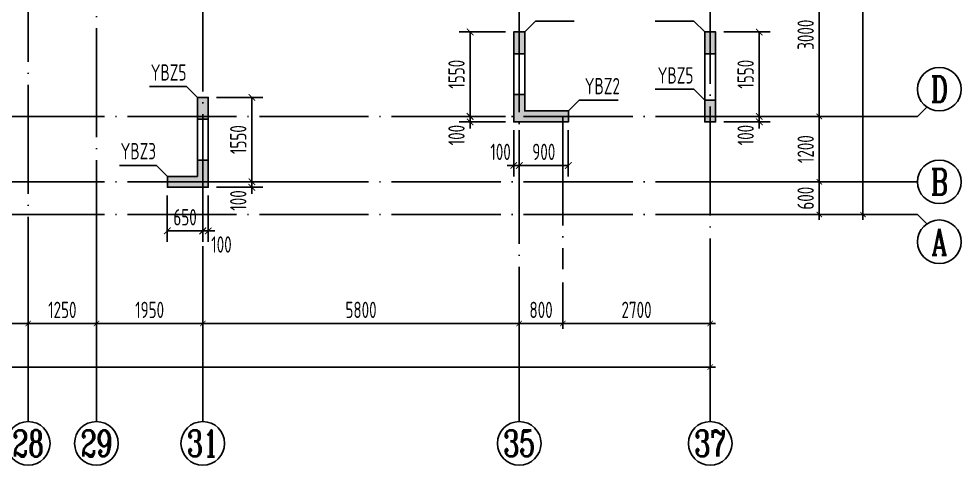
# Model space of a CAD drawing. Extents: x -1058961 to 23600, y -449123 to 2751847.
# Drawn here: x -407633 to -390361, y -54129 to -45937 of the extents above; entities that cross this region are included whole.
import ezdxf
from ezdxf.enums import TextEntityAlignment as Align

# ---------------------------------------------------------------- set-up
doc = ezdxf.new("R2010")
doc.units = 0
doc.header["$LTSCALE"] = 1000
doc.linetypes.add('DOTE', pattern=[2.42, 2, -0.2, 0.02, -0.2])
doc.layers.get('0').update_dxf_attribs({"linetype": 'CONTINUOUS'})
doc.layers.get('DEFPOINTS').update_dxf_attribs({"linetype": 'CONTINUOUS'})
for name, color, linetype in [('A-AXIS', 1, 'CONTINUOUS'), ('A-DOTE', 10, 'DOTE'), ('AXIS_NUM', 7, 'CONTINUOUS'), ('S-Q墙实线', 6, 'CONTINUOUS'), ('S-Q墙标注', 3, 'CONTINUOUS'), ('S-X详图填充', 252, 'CONTINUOUS'), ('S-X详图实线', 4, 'CONTINUOUS'), ('S-Y一般标注', 3, 'CONTINUOUS'), ('S-Z柱编号', 6, 'CONTINUOUS')]:
    doc.layers.add(name, color=color, linetype=linetype)
doc.styles.add('TSSD_Axis', font='complex.shx', dxfattribs={"width": 0.7, "bigfont": 'hztxt.shx'})
doc.styles.add('TSSD_DIMENSION', font='Tssdeng.shx', dxfattribs={"width": 0.7, "bigfont": 'tssdchn.shx'})
doc.styles.add('TSSD_REIN', font='tssdeng.shx', dxfattribs={"width": 0.7, "height": 300, "bigfont": 'tssdchn.shx'})
doc.styles.add('结构文字', font='zstxt.shx', dxfattribs={"width": 0.7, "bigfont": 'zshz.shx'})
doc.dimstyles.new('STRUCK', dxfattribs={"dimtxt": 400, "dimasz": 121, "dimexe": 200, "dimexo": 150, "dimgap": 115, "dimtad": 1, "dimdec": 0, "dimdsep": 46, "dimtxsty": '结构文字', "dimblk": 'ARCHTICK', "dimcen": 400, "dimclrd": 3, "dimclre": 3, "dimclrt": 7, "dimadec": 0, "dimazin": 0, "dimtfac": 1, "dimtdec": 0, "dimtix": 1, "dimtmove": 2, "dimatfit": 3, "dimldrblk": '_DIMX', "dimfxl": 0, "dimtolj": 1, "dimtzin": 0, "dimarcsym": 0})
doc.dimstyles.new('TSSD_100_100', dxfattribs={"dimtxt": 300, "dimasz": 100, "dimexe": 100, "dimexo": 250, "dimgap": 100, "dimtad": 1, "dimdec": 0, "dimzin": 0, "dimdsep": 46, "dimtxsty": 'TSSD_DIMENSION', "dimblk": 'ARCHTICK', "dimcen": 0, "dimdle": 100, "dimclrt": 7, "dimadec": 0, "dimazin": 0, "dimtfac": 1, "dimtdec": 0, "dimtix": 1, "dimtmove": 2, "dimatfit": 3, "dimldrblk": 'ARCHTICK', "dimfxl": 0, "dimtolj": 1, "dimtzin": 0, "dimarcsym": 0})

# ---------------------------------------------------------------- blocks, each defined once
blk = doc.blocks.new('_ArchTick')
at = {"color": 0, "linetype": 'ByBlock', "const_width": 0.15}
blk.add_lwpolyline([(-0.5, -0.5), (0.5, 0.5)], dxfattribs=at)
blk = doc.blocks.new('*D3172')
at = {"layer": 'DEFPOINTS', "color": 0}
for p in [(43350, 3600), (45300, 3600), (45300, 2600)]:
    blk.add_point(p, dxfattribs=at)
at = {"layer": 'S-Y一般标注', "color": 0, "lineweight": -2}
for p, q in [((43350, 3350), (43350, 2500)), ((45300, 3350), (45300, 2500)), ((43250, 2600), (45400, 2600))]:
    blk.add_line(p, q, dxfattribs=at)
at = {"layer": 'S-Y一般标注', "color": 0, "lineweight": -2, "xscale": 100, "yscale": 100, "zscale": 100, "rotation": 180}
blk.add_blockref('_ArchTick', (43350, 2600), dxfattribs=at)
at = {"layer": 'S-Y一般标注', "color": 0, "lineweight": -2, "xscale": 100, "yscale": 100, "zscale": 100}
blk.add_blockref('_ArchTick', (45300, 2600), dxfattribs=at)
at = {"layer": 'S-Y一般标注', "color": 7, "insert": (44325, 2850), "char_height": 300, "attachment_point": 5, "style": 'TSSD_DIMENSION'}
blk.add_mtext('\\A1;1950', dxfattribs=at)
blk = doc.blocks.new('ts_axno')
at = {"color": 0, "linetype": 'ByBlock', "lineweight": -2}
blk.add_circle((0, 0), 0.5, dxfattribs=at)
at = {"color": 0, "linetype": 'ByBlock', "lineweight": -2, "style": 'TSSD_Axis', "width": 0.7}
blk.add_attdef('A', text='', height=0.6, dxfattribs=at).set_placement((0, 0), align=Align.MIDDLE_CENTER)
blk = doc.blocks.new('*D3173')
at = {"layer": 'DEFPOINTS', "color": 0}
for p in [(45300, 3600), (51100, 3600), (51100, 2600)]:
    blk.add_point(p, dxfattribs=at)
at = {"layer": 'S-Y一般标注', "color": 0, "lineweight": -2}
for p, q in [((45300, 3350), (45300, 2500)), ((51100, 3350), (51100, 2500)), ((45200, 2600), (51200, 2600))]:
    blk.add_line(p, q, dxfattribs=at)
at = {"layer": 'S-Y一般标注', "color": 0, "lineweight": -2, "xscale": 100, "yscale": 100, "zscale": 100, "rotation": 180}
blk.add_blockref('_ArchTick', (45300, 2600), dxfattribs=at)
at = {"layer": 'S-Y一般标注', "color": 0, "lineweight": -2, "xscale": 100, "yscale": 100, "zscale": 100}
blk.add_blockref('_ArchTick', (51100, 2600), dxfattribs=at)
at = {"layer": 'S-Y一般标注', "color": 7, "insert": (48200, 2850), "char_height": 300, "attachment_point": 5, "style": 'TSSD_DIMENSION'}
blk.add_mtext('\\A1;5800', dxfattribs=at)
blk = doc.blocks.new('*D3174')
at = {"layer": 'DEFPOINTS', "color": 0}
for p in [(51100, 3600), (51900, 3600), (51900, 2600)]:
    blk.add_point(p, dxfattribs=at)
at = {"layer": 'S-Y一般标注', "color": 0, "lineweight": -2}
for p, q in [((51100, 3350), (51100, 2500)), ((51900, 3350), (51900, 2500)), ((51000, 2600), (52000, 2600))]:
    blk.add_line(p, q, dxfattribs=at)
at = {"layer": 'S-Y一般标注', "color": 0, "lineweight": -2, "xscale": 100, "yscale": 100, "zscale": 100, "rotation": 180}
blk.add_blockref('_ArchTick', (51100, 2600), dxfattribs=at)
at = {"layer": 'S-Y一般标注', "color": 0, "lineweight": -2, "xscale": 100, "yscale": 100, "zscale": 100}
blk.add_blockref('_ArchTick', (51900, 2600), dxfattribs=at)
at = {"layer": 'S-Y一般标注', "color": 7, "insert": (51500, 2850), "char_height": 300, "attachment_point": 5, "style": 'TSSD_DIMENSION'}
blk.add_mtext('\\A1;800', dxfattribs=at)
blk = doc.blocks.new('*D3175')
at = {"layer": 'DEFPOINTS', "color": 0}
for p in [(51900, 3600), (54600, 3600), (54600, 2600)]:
    blk.add_point(p, dxfattribs=at)
at = {"layer": 'S-Y一般标注', "color": 0, "lineweight": -2}
for p, q in [((51900, 3350), (51900, 2500)), ((54600, 3350), (54600, 2500)), ((51800, 2600), (54700, 2600))]:
    blk.add_line(p, q, dxfattribs=at)
at = {"layer": 'S-Y一般标注', "color": 0, "lineweight": -2, "xscale": 100, "yscale": 100, "zscale": 100, "rotation": 180}
blk.add_blockref('_ArchTick', (51900, 2600), dxfattribs=at)
at = {"layer": 'S-Y一般标注', "color": 0, "lineweight": -2, "xscale": 100, "yscale": 100, "zscale": 100}
blk.add_blockref('_ArchTick', (54600, 2600), dxfattribs=at)
at = {"layer": 'S-Y一般标注', "color": 7, "insert": (53250, 2850), "char_height": 300, "attachment_point": 5, "style": 'TSSD_DIMENSION'}
blk.add_mtext('\\A1;2700', dxfattribs=at)
blk = doc.blocks.new('*D3176')
at = {"layer": 'DEFPOINTS', "color": 0}
for p in [(4600, 3600), (54600, 3600), (54600, 1800)]:
    blk.add_point(p, dxfattribs=at)
at = {"layer": 'S-Y一般标注', "color": 0, "lineweight": -2}
for p, q in [((4600, 3350), (4600, 1700)), ((54600, 3350), (54600, 1700)), ((4500, 1800), (54700, 1800))]:
    blk.add_line(p, q, dxfattribs=at)
at = {"layer": 'S-Y一般标注', "color": 0, "lineweight": -2, "xscale": 100, "yscale": 100, "zscale": 100, "rotation": 180}
blk.add_blockref('_ArchTick', (4600, 1800), dxfattribs=at)
at = {"layer": 'S-Y一般标注', "color": 0, "lineweight": -2, "xscale": 100, "yscale": 100, "zscale": 100}
blk.add_blockref('_ArchTick', (54600, 1800), dxfattribs=at)
at = {"layer": 'S-Y一般标注', "color": 7, "insert": (29600, 2050), "char_height": 300, "attachment_point": 5, "style": 'TSSD_DIMENSION'}
blk.add_mtext('\\A1;50000', dxfattribs=at)
blk = doc.blocks.new('*D3181')
at = {"layer": 'DEFPOINTS', "color": 0}
for p in [(55600, 5200), (56600, 5200), (55600, 4600)]:
    blk.add_point(p, dxfattribs=at)
at = {"layer": 'S-Y一般标注', "color": 0, "lineweight": -2}
for p, q in [((55850, 5200), (56700, 5200)), ((56600, 5200), (56600, 5300)), ((56600, 4600), (56600, 5200)), ((55850, 4600), (56700, 4600)), ((56600, 4600), (56600, 4500))]:
    blk.add_line(p, q, dxfattribs=at)
at = {"layer": 'S-Y一般标注', "color": 0, "lineweight": -2, "xscale": 100, "yscale": 100, "zscale": 100}
for p, rotation in [((56600, 5200), 270), ((56600, 4600), 90)]:
    blk.add_blockref('_ArchTick', p, dxfattribs=dict(at, rotation=rotation))
at = {"layer": 'S-Y一般标注', "color": 7, "insert": (56350, 4900), "char_height": 300, "attachment_point": 5, "rotation": 90, "style": 'TSSD_DIMENSION'}
blk.add_mtext('\\A1;600', dxfattribs=at)
blk = doc.blocks.new('*D3187')
at = {"layer": 'DEFPOINTS', "color": 0}
for p in [(55600, 20100), (57400, 20100), (55600, 4600)]:
    blk.add_point(p, dxfattribs=at)
at = {"layer": 'S-Y一般标注', "color": 0, "lineweight": -2}
for p, q in [((55850, 20100), (57500, 20100)), ((57400, 4500), (57400, 20200)), ((55850, 4600), (57500, 4600))]:
    blk.add_line(p, q, dxfattribs=at)
at = {"layer": 'S-Y一般标注', "color": 0, "lineweight": -2, "xscale": 100, "yscale": 100, "zscale": 100}
for p, rotation in [((57400, 20100), 90), ((57400, 4600), 270)]:
    blk.add_blockref('_ArchTick', p, dxfattribs=dict(at, rotation=rotation))
at = {"layer": 'S-Y一般标注', "color": 7, "insert": (57150, 12350), "char_height": 300, "attachment_point": 5, "rotation": 90, "style": 'TSSD_DIMENSION'}
blk.add_mtext('\\A1;15500', dxfattribs=at)
blk = doc.blocks.new('*D3191')
at = {"layer": 'DEFPOINTS', "color": 0}
for p in [(55600, 6400), (56600, 6400), (55600, 5200)]:
    blk.add_point(p, dxfattribs=at)
at = {"layer": 'S-Y一般标注', "color": 0, "lineweight": -2}
for p, q in [((55850, 6400), (56700, 6400)), ((56600, 5100), (56600, 6500)), ((55850, 5200), (56700, 5200))]:
    blk.add_line(p, q, dxfattribs=at)
at = {"layer": 'S-Y一般标注', "color": 0, "lineweight": -2, "xscale": 100, "yscale": 100, "zscale": 100}
for p, rotation in [((56600, 6400), 90), ((56600, 5200), 270)]:
    blk.add_blockref('_ArchTick', p, dxfattribs=dict(at, rotation=rotation))
at = {"layer": 'S-Y一般标注', "color": 7, "insert": (56350, 5800), "char_height": 300, "attachment_point": 5, "rotation": 90, "style": 'TSSD_DIMENSION'}
blk.add_mtext('\\A1;1200', dxfattribs=at)
blk = doc.blocks.new('*D3192')
at = {"layer": 'DEFPOINTS', "color": 0}
for p in [(55600, 9400), (56600, 9400), (55600, 6400)]:
    blk.add_point(p, dxfattribs=at)
at = {"layer": 'S-Y一般标注', "color": 0, "lineweight": -2}
for p, q in [((56600, 6300), (56600, 9500)), ((55850, 9400), (56700, 9400)), ((55850, 6400), (56700, 6400))]:
    blk.add_line(p, q, dxfattribs=at)
at = {"layer": 'S-Y一般标注', "color": 0, "lineweight": -2, "xscale": 100, "yscale": 100, "zscale": 100}
for p, rotation in [((56600, 9400), 90), ((56600, 6400), 270)]:
    blk.add_blockref('_ArchTick', p, dxfattribs=dict(at, rotation=rotation))
at = {"layer": 'S-Y一般标注', "color": 7, "insert": (56350, 7900), "char_height": 300, "attachment_point": 5, "rotation": 90, "style": 'TSSD_DIMENSION'}
blk.add_mtext('\\A1;3000', dxfattribs=at)
blk = doc.blocks.new('*D3197')
at = {"layer": 'DEFPOINTS', "color": 0}
for p in [(40850, 3600), (42100, 3600), (42100, 2600)]:
    blk.add_point(p, dxfattribs=at)
at = {"layer": 'S-Y一般标注', "color": 0, "lineweight": -2}
for p, q in [((40850, 3350), (40850, 2500)), ((42100, 3350), (42100, 2500)), ((40750, 2600), (42200, 2600))]:
    blk.add_line(p, q, dxfattribs=at)
at = {"layer": 'S-Y一般标注', "color": 0, "lineweight": -2, "xscale": 100, "yscale": 100, "zscale": 100, "rotation": 180}
blk.add_blockref('_ArchTick', (40850, 2600), dxfattribs=at)
at = {"layer": 'S-Y一般标注', "color": 0, "lineweight": -2, "xscale": 100, "yscale": 100, "zscale": 100}
blk.add_blockref('_ArchTick', (42100, 2600), dxfattribs=at)
at = {"layer": 'S-Y一般标注', "color": 7, "insert": (41475, 2850), "char_height": 300, "attachment_point": 5, "style": 'TSSD_DIMENSION'}
blk.add_mtext('\\A1;1250', dxfattribs=at)
blk = doc.blocks.new('*D3198')
at = {"layer": 'DEFPOINTS', "color": 0}
for p in [(42100, 3600), (43350, 3600), (43350, 2600)]:
    blk.add_point(p, dxfattribs=at)
at = {"layer": 'S-Y一般标注', "color": 0, "lineweight": -2}
for p, q in [((42100, 3350), (42100, 2500)), ((43350, 3350), (43350, 2500)), ((42000, 2600), (43450, 2600))]:
    blk.add_line(p, q, dxfattribs=at)
at = {"layer": 'S-Y一般标注', "color": 0, "lineweight": -2, "xscale": 100, "yscale": 100, "zscale": 100, "rotation": 180}
blk.add_blockref('_ArchTick', (42100, 2600), dxfattribs=at)
at = {"layer": 'S-Y一般标注', "color": 0, "lineweight": -2, "xscale": 100, "yscale": 100, "zscale": 100}
blk.add_blockref('_ArchTick', (43350, 2600), dxfattribs=at)
at = {"layer": 'S-Y一般标注', "color": 7, "insert": (42725, 2850), "char_height": 300, "attachment_point": 5, "style": 'TSSD_DIMENSION'}
blk.add_mtext('\\A1;1250', dxfattribs=at)
blk = doc.blocks.new('*D493')
at = {"layer": 'DEFPOINTS', "color": 0}
for p in [(-394861, -47729), (-394861, -47829), (-394061, -47729)]:
    blk.add_point(p, dxfattribs=at)
at = {"layer": 'S-Q墙标注', "color": 3, "lineweight": -2}
for p, q in [((-394061, -47729), (-394061, -47608)), ((-394711, -47729), (-393861, -47729)), ((-394711, -47829), (-393861, -47829)), ((-394061, -47829), (-394061, -47729)), ((-394061, -47829), (-394061, -47950))]:
    blk.add_line(p, q, dxfattribs=at)
at = {"layer": 'S-Q墙标注', "color": 3, "lineweight": -2, "xscale": 121, "yscale": 121, "zscale": 121}
for p, rotation in [((-394061, -47729), 270), ((-394061, -47829), 90)]:
    blk.add_blockref('_ArchTick', p, dxfattribs=dict(at, rotation=rotation))
at = {"layer": 'S-Q墙标注', "color": 7, "insert": (-394311, -48071), "char_height": 300, "attachment_point": 5, "rotation": 90, "style": 'TSSD_REIN'}
blk.add_mtext('\\A1;100', dxfattribs=at)
blk = doc.blocks.new('_DIMX')
blk.add_line((-150, 0), (150, 0))
at = {"const_width": 50}
blk.add_lwpolyline([(-70, -70), (70, 70)], dxfattribs=at)
blk = doc.blocks.new('*D494')
at = {"layer": 'DEFPOINTS', "color": 0}
for p in [(-394861, -46179), (-394061, -46179), (-394861, -47729)]:
    blk.add_point(p, dxfattribs=at)
at = {"layer": 'S-Q墙标注', "color": 3, "lineweight": -2}
for p, q in [((-394711, -46179), (-393861, -46179)), ((-394061, -47729), (-394061, -46179)), ((-394711, -47729), (-393861, -47729))]:
    blk.add_line(p, q, dxfattribs=at)
at = {"layer": 'S-Q墙标注', "color": 3, "lineweight": -2, "xscale": 121, "yscale": 121, "zscale": 121}
for p, rotation in [((-394061, -46179), 90), ((-394061, -47729), 270)]:
    blk.add_blockref('_ArchTick', p, dxfattribs=dict(at, rotation=rotation))
at = {"layer": 'S-Q墙标注', "color": 7, "insert": (-394311, -46954), "char_height": 300, "attachment_point": 5, "rotation": 90, "style": 'TSSD_REIN'}
blk.add_mtext('\\A1;1550', dxfattribs=at)
blk = doc.blocks.new('*D497')
at = {"layer": 'DEFPOINTS', "color": 0}
for p in [(-399361, -47729), (-398561, -47729), (-398561, -47829)]:
    blk.add_point(p, dxfattribs=at)
at = {"layer": 'S-Q墙标注', "color": 3, "lineweight": -2}
for p, q in [((-399361, -47729), (-399361, -47608)), ((-398711, -47729), (-399561, -47729)), ((-398711, -47829), (-399561, -47829)), ((-399361, -47829), (-399361, -47729)), ((-399361, -47829), (-399361, -47950))]:
    blk.add_line(p, q, dxfattribs=at)
at = {"layer": 'S-Q墙标注', "color": 3, "lineweight": -2, "xscale": 121, "yscale": 121, "zscale": 121}
for p, rotation in [((-399361, -47729), 270), ((-399361, -47829), 90)]:
    blk.add_blockref('_ArchTick', p, dxfattribs=dict(at, rotation=rotation))
at = {"layer": 'S-Q墙标注', "color": 7, "insert": (-399611, -48071), "char_height": 300, "attachment_point": 5, "rotation": 90, "style": 'TSSD_REIN'}
blk.add_mtext('\\A1;100', dxfattribs=at)
blk = doc.blocks.new('*D498')
at = {"layer": 'DEFPOINTS', "color": 0}
for p in [(-399361, -46179), (-398561, -46179), (-398561, -47729)]:
    blk.add_point(p, dxfattribs=at)
at = {"layer": 'S-Q墙标注', "color": 3, "lineweight": -2}
for p, q in [((-398711, -46179), (-399561, -46179)), ((-399361, -47729), (-399361, -46179)), ((-398711, -47729), (-399561, -47729))]:
    blk.add_line(p, q, dxfattribs=at)
at = {"layer": 'S-Q墙标注', "color": 3, "lineweight": -2, "xscale": 121, "yscale": 121, "zscale": 121}
for p, rotation in [((-399361, -46179), 90), ((-399361, -47729), 270)]:
    blk.add_blockref('_ArchTick', p, dxfattribs=dict(at, rotation=rotation))
at = {"layer": 'S-Q墙标注', "color": 7, "insert": (-399611, -46954), "char_height": 300, "attachment_point": 5, "rotation": 90, "style": 'TSSD_REIN'}
blk.add_mtext('\\A1;1550', dxfattribs=at)
blk = doc.blocks.new('*D499')
at = {"layer": 'DEFPOINTS', "color": 0}
for p in [(-398461, -47829), (-397561, -47829), (-398461, -48629)]:
    blk.add_point(p, dxfattribs=at)
at = {"layer": 'S-Q墙标注', "color": 3, "lineweight": -2}
for p, q in [((-398461, -47979), (-398461, -48829)), ((-397561, -47979), (-397561, -48829)), ((-397561, -48629), (-398461, -48629))]:
    blk.add_line(p, q, dxfattribs=at)
at = {"layer": 'S-Q墙标注', "color": 3, "lineweight": -2, "xscale": 121, "yscale": 121, "zscale": 121, "rotation": 180}
blk.add_blockref('_ArchTick', (-398461, -48629), dxfattribs=at)
at = {"layer": 'S-Q墙标注', "color": 3, "lineweight": -2, "xscale": 121, "yscale": 121, "zscale": 121}
blk.add_blockref('_ArchTick', (-397561, -48629), dxfattribs=at)
at = {"layer": 'S-Q墙标注', "color": 7, "insert": (-398011, -48379), "char_height": 300, "attachment_point": 5, "style": 'TSSD_REIN'}
blk.add_mtext('\\A1;900', dxfattribs=at)
blk = doc.blocks.new('*D500')
at = {"layer": 'DEFPOINTS', "color": 0}
for p in [(-398561, -47829), (-398461, -47829), (-398561, -48629)]:
    blk.add_point(p, dxfattribs=at)
at = {"layer": 'S-Q墙标注', "color": 3, "lineweight": -2}
for p, q in [((-398561, -47979), (-398561, -48829)), ((-398461, -47979), (-398461, -48829)), ((-398561, -48629), (-398682, -48629)), ((-398461, -48629), (-398561, -48629)), ((-398461, -48629), (-398340, -48629))]:
    blk.add_line(p, q, dxfattribs=at)
at = {"layer": 'S-Q墙标注', "color": 3, "lineweight": -2, "xscale": 121, "yscale": 121, "zscale": 121}
blk.add_blockref('_ArchTick', (-398561, -48629), dxfattribs=at)
at = {"layer": 'S-Q墙标注', "color": 3, "lineweight": -2, "xscale": 121, "yscale": 121, "zscale": 121, "rotation": 180}
blk.add_blockref('_ArchTick', (-398461, -48629), dxfattribs=at)
at = {"layer": 'S-Q墙标注', "color": 7, "insert": (-398803, -48379), "char_height": 300, "attachment_point": 5, "style": 'TSSD_REIN'}
blk.add_mtext('\\A1;100', dxfattribs=at)
blk = doc.blocks.new('*D501')
at = {"layer": 'DEFPOINTS', "color": 0}
for p in [(-404161, -48929), (-404161, -49029), (-403361, -48929)]:
    blk.add_point(p, dxfattribs=at)
at = {"layer": 'S-Q墙标注', "color": 3, "lineweight": -2}
for p, q in [((-403361, -48929), (-403361, -48808)), ((-404011, -48929), (-403161, -48929)), ((-404011, -49029), (-403161, -49029)), ((-403361, -49029), (-403361, -48929)), ((-403361, -49029), (-403361, -49150))]:
    blk.add_line(p, q, dxfattribs=at)
at = {"layer": 'S-Q墙标注', "color": 3, "lineweight": -2, "xscale": 121, "yscale": 121, "zscale": 121}
for p, rotation in [((-403361, -48929), 270), ((-403361, -49029), 90)]:
    blk.add_blockref('_ArchTick', p, dxfattribs=dict(at, rotation=rotation))
at = {"layer": 'S-Q墙标注', "color": 7, "insert": (-403611, -49271), "char_height": 300, "attachment_point": 5, "rotation": 90, "style": 'TSSD_REIN'}
blk.add_mtext('\\A1;100', dxfattribs=at)
blk = doc.blocks.new('*D502')
at = {"layer": 'DEFPOINTS', "color": 0}
for p in [(-404161, -47379), (-403361, -47379), (-404161, -48929)]:
    blk.add_point(p, dxfattribs=at)
at = {"layer": 'S-Q墙标注', "color": 3, "lineweight": -2}
for p, q in [((-404011, -47379), (-403161, -47379)), ((-403361, -48929), (-403361, -47379)), ((-404011, -48929), (-403161, -48929))]:
    blk.add_line(p, q, dxfattribs=at)
at = {"layer": 'S-Q墙标注', "color": 3, "lineweight": -2, "xscale": 121, "yscale": 121, "zscale": 121}
for p, rotation in [((-403361, -47379), 90), ((-403361, -48929), 270)]:
    blk.add_blockref('_ArchTick', p, dxfattribs=dict(at, rotation=rotation))
at = {"layer": 'S-Q墙标注', "color": 7, "insert": (-403611, -48154), "char_height": 300, "attachment_point": 5, "rotation": 90, "style": 'TSSD_REIN'}
blk.add_mtext('\\A1;1550', dxfattribs=at)
blk = doc.blocks.new('*D503')
at = {"layer": 'DEFPOINTS', "color": 0}
for p in [(-404261, -49029), (-404161, -49029), (-404261, -49829)]:
    blk.add_point(p, dxfattribs=at)
at = {"layer": 'S-Q墙标注', "color": 3, "lineweight": -2}
for p, q in [((-404261, -49179), (-404261, -50029)), ((-404161, -49179), (-404161, -50029)), ((-404261, -49829), (-404382, -49829)), ((-404161, -49829), (-404261, -49829)), ((-404161, -49829), (-404040, -49829))]:
    blk.add_line(p, q, dxfattribs=at)
at = {"layer": 'S-Q墙标注', "color": 3, "lineweight": -2, "xscale": 121, "yscale": 121, "zscale": 121}
blk.add_blockref('_ArchTick', (-404261, -49829), dxfattribs=at)
at = {"layer": 'S-Q墙标注', "color": 3, "lineweight": -2, "xscale": 121, "yscale": 121, "zscale": 121, "rotation": 180}
blk.add_blockref('_ArchTick', (-404161, -49829), dxfattribs=at)
at = {"layer": 'S-Q墙标注', "color": 7, "insert": (-403919, -50079), "char_height": 300, "attachment_point": 5, "style": 'TSSD_REIN'}
blk.add_mtext('\\A1;100', dxfattribs=at)
blk = doc.blocks.new('*D504')
at = {"layer": 'DEFPOINTS', "color": 0}
for p in [(-404911, -49029), (-404261, -49029), (-404911, -49829)]:
    blk.add_point(p, dxfattribs=at)
at = {"layer": 'S-Q墙标注', "color": 3, "lineweight": -2}
for p, q in [((-404911, -49179), (-404911, -50029)), ((-404261, -49179), (-404261, -50029)), ((-404261, -49829), (-404911, -49829))]:
    blk.add_line(p, q, dxfattribs=at)
at = {"layer": 'S-Q墙标注', "color": 3, "lineweight": -2, "xscale": 121, "yscale": 121, "zscale": 121, "rotation": 180}
blk.add_blockref('_ArchTick', (-404911, -49829), dxfattribs=at)
at = {"layer": 'S-Q墙标注', "color": 3, "lineweight": -2, "xscale": 121, "yscale": 121, "zscale": 121}
blk.add_blockref('_ArchTick', (-404261, -49829), dxfattribs=at)
at = {"layer": 'S-Q墙标注', "color": 7, "insert": (-404586, -49579), "char_height": 300, "attachment_point": 5, "style": 'TSSD_REIN'}
blk.add_mtext('\\A1;650', dxfattribs=at)
blk = doc.blocks.new('20210726.16350016')
at = {"layer": 'A-AXIS'}
for p, q in [((58400, 6400), (58571.6, 6571.7)), ((55600, 6400), (58400, 6400)), ((55600, 5200), (58400, 5200)), ((55600, 4600), (58400, 4600)), ((58400, 4600), (58571.6, 4428.4)), ((42100, 3600), (42100, 800)), ((43350, 3600), (43350, 800)), ((45300, 3600), (45300, 800)), ((51100, 3600), (51100, 800)), ((54600, 3600), (54600, 800))]:
    blk.add_line(p, q, dxfattribs=at)
at = {"layer": 'A-DOTE'}
for p, q in [((54600, 21100), (54600, 3600)), ((45299.8, 13700), (45300, 3600)), ((43350, 3600), (43350, 11500)), ((51100, 10900), (51100, 3600)), ((42100, 9400), (42100, 3600)), ((55600, 6400), (3600, 6400)), ((51900, 6400), (51900, 3600)), ((55600, 5200), (3600, 5200)), ((55600, 4600), (3600, 4600))]:
    blk.add_line(p, q, dxfattribs=at)
at = {"layer": 'A-AXIS'}
ref = blk.add_blockref('ts_axno', (58800, 6900), dxfattribs=dict(at, xscale=-800, yscale=800, zscale=800, rotation=180))
ref.add_attrib('C', 'D', dxfattribs={"layer": 'AXIS_NUM', "height": 480, "style": 'TSSD_Axis', "width": 0.7}).set_placement((58800, 6900), align=Align.MIDDLE_CENTER)
ref = blk.add_blockref('ts_axno', (58800, 5200), dxfattribs=dict(at, xscale=-800, yscale=800, zscale=800))
ref.add_attrib('A', 'B', dxfattribs={"layer": 'AXIS_NUM', "height": 480, "style": 'TSSD_Axis', "width": 0.7}).set_placement((58800, 5200), align=Align.MIDDLE_CENTER)
ref = blk.add_blockref('ts_axno', (58800, 4100), dxfattribs=dict(at, xscale=-800, yscale=800, zscale=800))
ref.add_attrib('F', 'A', dxfattribs={"layer": 'AXIS_NUM', "height": 480, "style": 'TSSD_Axis', "width": 0.7}).set_placement((58800, 4100), align=Align.MIDDLE_CENTER)
ref = blk.add_blockref('ts_axno', (42100, 400), dxfattribs=dict(at, xscale=-800, yscale=800, zscale=800, rotation=180))
ref.add_attrib('19', '28', dxfattribs={"layer": 'AXIS_NUM', "height": 480, "style": 'TSSD_Axis', "width": 0.7}).set_placement((42100, 400), align=Align.MIDDLE_CENTER)
ref = blk.add_blockref('ts_axno', (43350, 400), dxfattribs=dict(at, xscale=-800, yscale=800, zscale=800, rotation=180))
ref.add_attrib('19', '29', dxfattribs={"layer": 'AXIS_NUM', "height": 480, "style": 'TSSD_Axis', "width": 0.7}).set_placement((43350, 400), align=Align.MIDDLE_CENTER)
ref = blk.add_blockref('ts_axno', (45300, 400), dxfattribs=dict(at, xscale=-800, yscale=800, zscale=800, rotation=180))
ref.add_attrib('19', '31', dxfattribs={"layer": 'AXIS_NUM', "height": 480, "style": 'TSSD_Axis', "width": 0.7}).set_placement((45300, 400), align=Align.MIDDLE_CENTER)
ref = blk.add_blockref('ts_axno', (51100, 400), dxfattribs=dict(at, xscale=-800, yscale=800, zscale=800, rotation=180))
ref.add_attrib('22', '35', dxfattribs={"layer": 'AXIS_NUM', "height": 480, "style": 'TSSD_Axis', "width": 0.7}).set_placement((51100, 400), align=Align.MIDDLE_CENTER)
ref = blk.add_blockref('ts_axno', (54600, 400), dxfattribs=dict(at, xscale=-800, yscale=800, zscale=800, rotation=180))
ref.add_attrib('23', '37', dxfattribs={"layer": 'AXIS_NUM', "height": 480, "style": 'TSSD_Axis', "width": 0.7}).set_placement((54600, 400), align=Align.MIDDLE_CENTER)
at = {"layer": 'S-Y一般标注'}
for base, p1, p2, picture, middle in [((57400, 20100), (55600, 4600), (55600, 20100), '*D3187', (57150, 12350)), ((56600, 9400), (55600, 6400), (55600, 9400), '*D3192', (56350, 7900)), ((56600, 6400), (55600, 5200), (55600, 6400), '*D3191', (56350, 5800)), ((56600, 5200), (55600, 4600), (55600, 5200), '*D3181', (56350, 4900))]:
    dim = blk.add_linear_dim(base=base, p1=p1, p2=p2, angle=90, dimstyle='TSSD_100_100', dxfattribs=at)
    dim.commit()
    dim.dimension.update_dxf_attribs({"geometry": picture, "text_midpoint": middle})
for base, p1, p2, picture, middle in [((54600, 1800), (4600, 3600), (54600, 3600), '*D3176', (29600, 2050)), ((42100, 2600.1), (40850, 3600.1), (42100, 3600.1), '*D3197', (41475, 2850.1)), ((43350, 2600.1), (42100, 3600.1), (43350, 3600.1), '*D3198', (42725, 2850.1)), ((45300, 2600.1), (43350, 3600.1), (45300, 3600.1), '*D3172', (44325, 2850.1)), ((51100, 2600), (45300, 3600), (51100, 3600), '*D3173', (48200, 2850)), ((51900, 2600), (51100, 3600), (51900, 3600), '*D3174', (51500, 2850)), ((54600, 2600), (51900, 3600), (54600, 3600), '*D3175', (53250, 2850))]:
    dim = blk.add_linear_dim(base=base, p1=p1, p2=p2, dimstyle='TSSD_100_100', dxfattribs=at)
    dim.commit()
    dim.dimension.update_dxf_attribs({"geometry": picture, "text_midpoint": middle})

msp = doc.modelspace()

# ---------------------------------------------------------------- hatches: boundary and pattern name
at = {"layer": 'S-X详图填充'}
h = msp.add_hatch(color=256, dxfattribs=at)
h.dxf.hatch_style = 1
h.paths.add_polyline_path([(-398560.9, -46578.88), (-398360.9, -46578.88), (-398360.9, -46178.88), (-398560.9, -46178.88)])
h = msp.add_hatch(color=256, dxfattribs=at)
h.dxf.hatch_style = 1
h.paths.add_polyline_path([(-395060.88, -46578.88), (-394860.88, -46578.88), (-394860.88, -46178.88), (-395060.88, -46178.88)])
h = msp.add_hatch(color=256, dxfattribs=at)
h.dxf.hatch_style = 1
h.paths.add_polyline_path([(-404360.9, -47778.89), (-404160.9, -47778.89), (-404160.9, -47378.89), (-404360.9, -47378.89)])
h = msp.add_hatch(color=256, dxfattribs=at)
h.dxf.hatch_style = 1
h.paths.add_polyline_path([(-398360.9, -47328.88), (-398560.9, -47328.88), (-398560.9, -47828.88), (-397560.9, -47828.88), (-397560.9, -47628.88), (-398360.9, -47628.88)])
h = msp.add_hatch(color=256, dxfattribs=at)
h.dxf.hatch_style = 1
h.paths.add_polyline_path([(-394860.88, -47428.88), (-395060.88, -47428.88), (-395060.88, -47828.88), (-394860.88, -47828.88)])
h = msp.add_hatch(color=256, dxfattribs=at)
h.dxf.hatch_style = 1
h.paths.add_polyline_path([(-404160.9, -48528.89), (-404360.9, -48528.89), (-404360.9, -48828.89), (-404910.89, -48828.89), (-404910.89, -49028.89), (-404160.9, -49028.89)])

# ---------------------------------------------------------------- linework, layer by layer
at = {"layer": 'S-Q墙实线'}
msp.add_lwpolyline([(-397660.89, -47628.88), (-397560.9, -47628.88), (-397560.9, -47828.88), (-397660.89, -47828.88), (-398560.9, -47828.88), (-398560.9, -46178.88), (-398360.9, -46178.88), (-398360.9, -47628.88), (-397660.89, -47628.88)], dxfattribs=at)
for points in [[(-394860.88, -47828.88), (-394860.88, -46178.88), (-395060.88, -46178.88), (-395060.88, -47828.88)], [(-404160.9, -49028.89), (-404910.89, -49028.89), (-404910.89, -48828.89), (-404360.9, -48828.89), (-404360.9, -47728.88), (-404360.9, -47378.89), (-404160.9, -47378.89), (-404160.9, -47728.88)]]:
    msp.add_lwpolyline(points, close=True, dxfattribs=at)
at = {"layer": 'S-X详图实线'}
for points in [[(-398560.9, -46578.88), (-398360.9, -46578.88), (-398360.9, -46178.88), (-398560.9, -46178.88), (-398560.9, -46578.88)], [(-395060.88, -46578.88), (-394860.88, -46578.88), (-394860.88, -46178.88), (-395060.88, -46178.88), (-395060.88, -46578.88)], [(-404360.9, -47778.89), (-404160.9, -47778.89), (-404160.9, -47378.89), (-404360.9, -47378.89), (-404360.9, -47778.89)], [(-398360.9, -47328.88), (-398560.9, -47328.88), (-398560.9, -47828.88), (-397560.9, -47828.88), (-397560.9, -47628.88), (-398360.9, -47628.88), (-398360.9, -47328.88)], [(-394860.88, -47428.88), (-395060.88, -47428.88), (-395060.88, -47828.88), (-394860.88, -47828.88), (-394860.88, -47428.88)], [(-404160.9, -48528.89), (-404360.9, -48528.89), (-404360.9, -48828.89), (-404910.89, -48828.89), (-404910.89, -49028.89), (-404160.9, -49028.89), (-404160.9, -48528.89)]]:
    msp.add_lwpolyline(points, close=True, dxfattribs=at)
at = {"layer": 'S-Z柱编号', "color": 7}
for points in [[(-398360.88, -46178.88), (-398160.88, -45978.88), (-397457.01, -45978.88)], [(-395060.88, -46178.92), (-395260.88, -45978.92), (-395968.26, -45978.92)], [(-404360.88, -47378.89), (-404560.88, -47178.89), (-405239.48, -47178.89)], [(-395060.88, -47428.88), (-395260.88, -47228.88), (-395968.26, -47228.88)], [(-397560.88, -47628.88), (-397360.88, -47428.88), (-396645.66, -47428.88)], [(-404910.87, -48828.89), (-405110.87, -48628.89), (-405788.73, -48628.89)]]:
    msp.add_lwpolyline(points, dxfattribs=at)

# ---------------------------------------------------------------- block references
at = {"layer": 'A-DOTE'}
msp.add_blockref('20210726.16350016', (-449560.87, -54128.93), dxfattribs=at)

# ---------------------------------------------------------------- texts
at = {"layer": 'S-Z柱编号', "color": 7, "style": 'TSSD_REIN', "width": 0.7}
for s, p in [('YBZ5', (-405216.48, -47162.14)), ('YBZ5', (-395923.7, -47215.14)), ('YBZ2', (-397260.88, -47412.04)), ('YBZ3', (-405768.79, -48606.49))]:
    msp.add_text(s, height=300, dxfattribs=at).set_placement(p, align=Align.BOTTOM_LEFT)

# ---------------------------------------------------------------- dimensions: what is measured, and where the dimension line sits
at = {"layer": 'S-Q墙标注'}
for base, p1, p2, angle, picture, middle in [((-399360.88, -46178.88), (-398560.88, -47728.88), (-398560.88, -46178.88), 90, '*D498', (-399610.88, -46953.88)), ((-394060.88, -46178.92), (-394860.88, -47728.88), (-394860.88, -46178.92), 90, '*D494', (-394310.88, -46953.9)), ((-403360.88, -47378.89), (-404160.88, -48928.88), (-404160.88, -47378.89), 90, '*D502', (-403610.88, -48153.89)), ((-398460.87, -48628.88), (-397560.88, -47828.88), (-398460.87, -47828.88), 180, '*D499', (-398010.87, -48378.88)), ((-404910.87, -49828.89), (-404260.9, -49028.89), (-404910.87, -49028.89), 180, '*D504', (-404585.88, -49578.89))]:
    dim = msp.add_linear_dim(base=base, p1=p1, p2=p2, angle=angle, dimstyle='STRUCK', override={"dimtxt": 300, "dimgap": 100, "dimtxsty": 'TSSD_REIN'}, dxfattribs=at)
    dim.commit()
    dim.dimension.update_dxf_attribs({"geometry": picture, "text_midpoint": middle})
for base, p1, p2, angle, picture, middle in [((-399360.88, -47728.88), (-398560.88, -47828.88), (-398560.88, -47728.88), 90, '*D497', (-399610.88, -48070.8)), ((-394060.88, -47728.88), (-394860.88, -47828.88), (-394860.88, -47728.88), 90, '*D493', (-394310.88, -48070.8)), ((-398560.88, -48628.88), (-398460.87, -47828.88), (-398560.88, -47828.88), 180, '*D500', (-398802.8, -48378.88)), ((-403360.88, -48928.88), (-404160.88, -49028.89), (-404160.88, -48928.88), 90, '*D501', (-403610.88, -49270.81)), ((-404260.9, -49828.89), (-404160.88, -49028.89), (-404260.9, -49028.89), 180, '*D503', (-403918.95, -50078.89))]:
    dim = msp.add_linear_dim(base=base, p1=p1, p2=p2, angle=angle, dimstyle='STRUCK', override={"dimtxt": 300, "dimgap": 100, "dimtxsty": 'TSSD_REIN'}, dxfattribs=at)
    dim.commit()
    dim.dimension.update_dxf_attribs({"geometry": picture, "text_midpoint": middle, "dimtype": 160})

doc.saveas('drawing.dxf')
